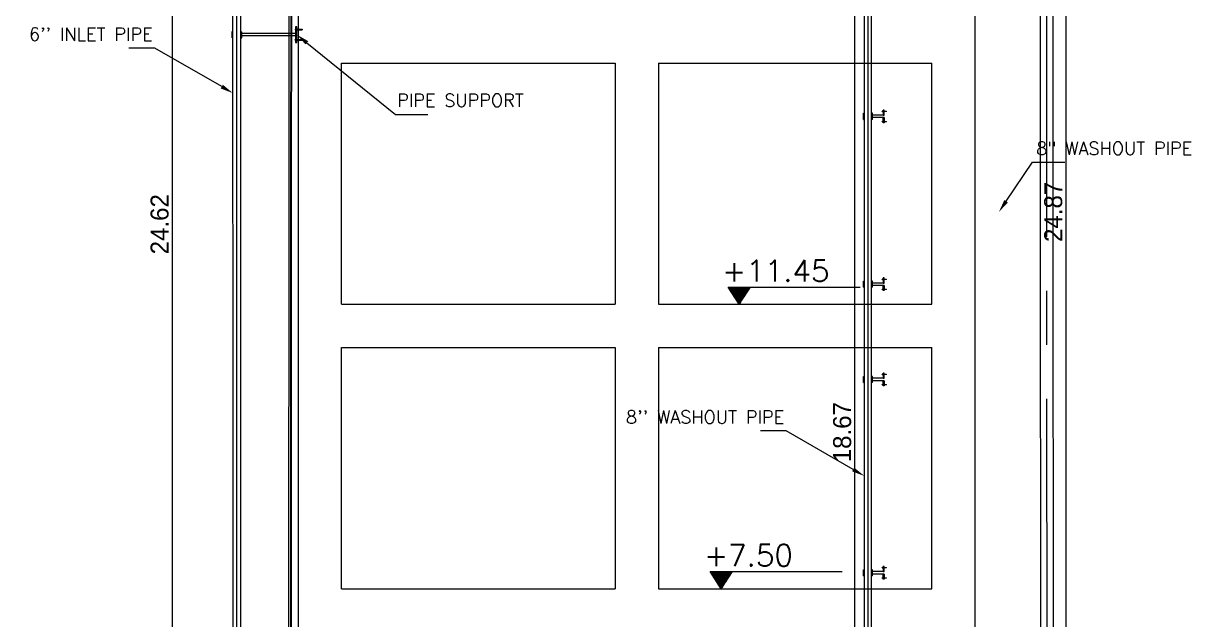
# Model space of a CAD drawing. Extents: x 152000 to 152174, y 158796 to 159332.
# Drawn here: x 152087.61 to 152103.83, y 159126.42 to 159134.7 of the extents above; entities that cross this region are included whole.
import ezdxf
from ezdxf import colors
from ezdxf.entities.mleader import LeaderData, LeaderLine
from ezdxf.enums import TextEntityAlignment as Align
from ezdxf.math import Vec2, Vec3

# ---------------------------------------------------------------- set-up
doc = ezdxf.new("R2010")
doc.units = 0
doc.header["$LTSCALE"] = 3
doc.header["$MEASUREMENT"] = 0
doc.header["$PDMODE"] = 2
doc.header["$PDSIZE"] = 0.03
doc.linetypes.add('AUSGEZOGEN', pattern=[0])
doc.linetypes.add('CENTER', pattern=[2, 1.25, -0.25, 0.25, -0.25])
doc.layers.get('0').update_dxf_attribs({"linetype": 'CONTINUOUS'})
doc.layers.get('DEFPOINTS').update_dxf_attribs({"linetype": 'CONTINUOUS'})
for name, color, linetype in [('3', 4, 'CONTINUOUS'), ('6INCH', 24, 'CONTINUOUS'), ('CENTER', 8, 'CENTER'), ('DIM', 144, 'CONTINUOUS'), ('EBENE0', 7, 'AUSGEZOGEN'), ('TEXTS', 1, 'CONTINUOUS')]:
    doc.layers.add(name, color=color, linetype=linetype)
doc.layers.add('LAND CORNERS', color=255, linetype='CONTINUOUS', lineweight=25)
doc.styles.add('ROMANC', font='ROMANC', dxfattribs={"height": 7})
doc.styles.add('ROMANS', font='romans.shx')
doc.dimstyles.new('mais 1-100 plan', dxfattribs={"dimtxt": 0.25, "dimasz": 0.1635, "dimexe": 0.18, "dimexo": 0.0625, "dimgap": 0, "dimtad": 1, "dimzin": 0, "dimdsep": 46, "dimtxsty": 'Standard', "dimblk": 'OBLIQUE', "dimcen": 0, "dimse1": 1, "dimse2": 1, "dimclrd": 8, "dimclrt": 4, "dimadec": 0, "dimazin": 0, "dimtfac": 1, "dimtix": 1, "dimtofl": 0, "dimtmove": 0, "dimatfit": 3, "dimldrblk": 'OBLIQUE', "dimfxl": 0.18, "dimtolj": 1, "dimtzin": 0, "dimarcsym": 0})

# ---------------------------------------------------------------- blocks, each defined once
blk = doc.blocks.new('SUPP')
at = {"layer": 'CENTER', "linetype": 'CENTER'}
for p, q in [((162361.392, 176224.213), (162361.077, 176224.213)), ((162361.392, 176224.068), (162361.077, 176224.068)), ((162361.392, 176224.452), (162361.283, 176224.452)), ((162361.283, 176224.452), (162361.283, 176224.43)), ((162361.283, 176224.43), (162361.283, 176224.452)), ((162361.283, 176224.452), (162361.545, 176224.452)), ((162361.283, 176224.43), (162361.392, 176224.43)), ((162361.545, 176224.43), (162361.283, 176224.43)), ((162361.545, 176224.43), (162361.545, 176224.452)), ((162361.283, 176223.821), (162361.283, 176223.844)), ((162361.283, 176223.844), (162361.545, 176223.844)), ((162361.545, 176223.821), (162361.283, 176223.821)), ((162361.545, 176223.821), (162361.545, 176223.844))]:
    blk.add_line(p, q, dxfattribs=at)
for points in [[(162361.392, 176224.52), (162361.339, 176224.52), (162361.339, 176224.213), (162361.392, 176224.213)], [(162361.392, 176223.762), (162361.339, 176223.762), (162361.339, 176224.068), (162361.392, 176224.068)]]:
    blk.add_lwpolyline(points, close=True, dxfattribs=at)
blk = doc.blocks.new('*D142')
at = {"layer": 'DEFPOINTS', "color": 0, "transparency": 16777216}
for p in [(152090.464, 159144.217), (152089.68, 159119.595), (152090.578, 159119.595)]:
    blk.add_point(p, dxfattribs=at)
at = {"layer": 'LAND CORNERS', "color": 2, "lineweight": -2, "transparency": 16777216}
blk.add_line((152089.68, 159143.917), (152089.68, 159119.895), dxfattribs=at)
at = {"layer": 'LAND CORNERS', "color": 2, "transparency": 16777216}
for points in [[(152089.63, 159143.917), (152089.73, 159143.917), (152089.68, 159144.217)], [(152089.63, 159119.895), (152089.73, 159119.895), (152089.68, 159119.595)]]:
    blk.add_solid(points, dxfattribs=at)
at = {"layer": 'LAND CORNERS', "color": 2, "transparency": 16777216, "insert": (152089.505, 159131.906), "char_height": 0.25, "attachment_point": 5, "rotation": 90}
blk.add_mtext('\\A1;24.62', dxfattribs=at)
blk = doc.blocks.new('_OBLIQUE')
at = {"color": 0, "linetype": 'ByBlock'}
blk.add_line((-0.5, -0.5), (0.5, 0.5), dxfattribs=at)
blk = doc.blocks.new('*D143')
at = {"layer": 'DEFPOINTS', "color": 0, "transparency": 16777216}
for p in [(152099.163, 159138.354), (152099.321, 159138.354), (152099.346, 159119.685)]:
    blk.add_point(p, dxfattribs=at)
at = {"layer": 'LAND CORNERS', "color": 2, "lineweight": -2, "transparency": 16777216}
blk.add_line((152099.163, 159119.985), (152099.163, 159138.054), dxfattribs=at)
at = {"layer": 'LAND CORNERS', "color": 2, "transparency": 16777216}
for points in [[(152099.113, 159138.054), (152099.213, 159138.054), (152099.163, 159138.354)], [(152099.113, 159119.985), (152099.213, 159119.985), (152099.163, 159119.685)]]:
    blk.add_solid(points, dxfattribs=at)
at = {"layer": 'LAND CORNERS', "color": 2, "transparency": 16777216, "insert": (152098.988, 159129.019), "char_height": 0.25, "attachment_point": 5, "rotation": 90}
blk.add_mtext('\\A1;18.67', dxfattribs=at)
blk = doc.blocks.new('*D146')
at = {"layer": 'DEFPOINTS', "color": 0, "transparency": 16777216}
for p in [(152100.596, 159144.514), (152101.836, 159119.643), (152102.096, 159119.643)]:
    blk.add_point(p, dxfattribs=at)
at = {"layer": 'LAND CORNERS', "color": 2, "lineweight": -2, "transparency": 16777216}
blk.add_line((152102.096, 159144.214), (152102.096, 159119.943), dxfattribs=at)
at = {"layer": 'LAND CORNERS', "color": 2, "transparency": 16777216}
for points in [[(152102.046, 159144.214), (152102.146, 159144.214), (152102.096, 159144.514)], [(152102.046, 159119.943), (152102.146, 159119.943), (152102.096, 159119.643)]]:
    blk.add_solid(points, dxfattribs=at)
at = {"layer": 'LAND CORNERS', "color": 2, "transparency": 16777216, "insert": (152101.921, 159132.078), "char_height": 0.25, "attachment_point": 5, "rotation": 90}
blk.add_mtext('\\A1;24.87', dxfattribs=at)

msp = doc.modelspace()

# ---------------------------------------------------------------- hatches: boundary and pattern name
at = {"layer": 'TEXTS'}
h = msp.add_hatch(dxfattribs=at)
h.set_pattern_fill('ANSI31', color=0, scale=0.03)
h.set_pattern_definition([(45, (333.825845, -22.3282214), (-0.00265165042945, 0.00265165042945), [])])
h.paths.add_polyline_path([(152097.71358, 159131.03268), (152097.40335, 159131.03466), (152097.55713, 159130.79466)])
h = msp.add_hatch(dxfattribs=at)
h.set_pattern_fill('ANSI31', color=0, scale=0.03)
h.set_pattern_definition([(45, (333.5758654, -26.2782214), (-0.00265165042945, 0.00265165042945), [])])
h.paths.add_polyline_path([(152097.4636, 159127.08268), (152097.15337, 159127.08466), (152097.30715, 159126.84466)])

# ---------------------------------------------------------------- linework, layer by layer
at = {"color": 130, "const_width": 0.00889}
msp.add_lwpolyline([(152091.31584, 159120.65895), (152091.3224, 159138.08851)], dxfattribs=at)
at = {"layer": '6INCH', "color": 2}
for points in [[(152091.29806, 159120.65895), (152091.30462, 159138.08851)], [(152091.33363, 159120.67667), (152091.3402, 159138.10766)]]:
    msp.add_lwpolyline(points, dxfattribs=at)
at = {"layer": 'DIM'}
for p, q in [((152090.51193, 159134.58119), (152090.52314, 159134.58121)), ((152090.51208, 159134.49498), (152090.51193, 159134.58119)), ((152090.51769, 159134.49499), (152090.51753, 159134.5812)), ((152090.63579, 159134.57889), (152090.64699, 159134.57891)), ((152090.64155, 159134.49269), (152090.64139, 159134.5789)), ((152091.39299, 159134.55686), (152090.64143, 159134.55603)), ((152091.39303, 159134.52092), (152090.6415, 159134.52009)), ((152090.64715, 159134.4927), (152090.64699, 159134.57891)), ((152091.38717, 159134.6159), (152091.39292, 159134.61591)), ((152091.38717, 159134.6159), (152091.38719, 159134.6044)), ((152091.38719, 159134.6044), (152091.39294, 159134.60441)), ((152091.41014, 159134.64611), (152091.39289, 159134.64609)), ((152091.39289, 159134.64609), (152091.39313, 159134.43047)), ((152091.39293, 159134.61447), (152091.48269, 159134.61457)), ((152091.39294, 159134.60584), (152091.4827, 159134.60594)), ((152091.41038, 159134.43049), (152091.41014, 159134.64611)), ((152091.48269, 159134.61457), (152091.4827, 159134.60594)), ((152090.51208, 159134.49498), (152090.52329, 159134.495)), ((152090.63594, 159134.49268), (152090.64715, 159134.4927)), ((152091.38733, 159134.47215), (152091.39308, 159134.47216)), ((152091.38735, 159134.46065), (152091.38733, 159134.47215)), ((152091.38735, 159134.46065), (152091.3931, 159134.46066)), ((152091.39309, 159134.47072), (152091.48285, 159134.47082)), ((152091.39309, 159134.46209), (152091.48286, 159134.46219)), ((152091.39313, 159134.43047), (152091.41038, 159134.43049)), ((152091.48286, 159134.46219), (152091.48285, 159134.47082))]:
    msp.add_line(p, q, dxfattribs=at)
at = {"layer": 'DIM', "color": 8}
for p, q in [((152099.28498, 159133.44692), (152099.29619, 159133.44694)), ((152099.28513, 159133.36071), (152099.28498, 159133.44692)), ((152099.29074, 159133.36072), (152099.29058, 159133.44693)), ((152099.407, 159133.44692), (152099.39617, 159133.44694)), ((152099.40124, 159133.36072), (152099.4014, 159133.44693)), ((152099.40684, 159133.36071), (152099.407, 159133.44692)), ((152099.28513, 159133.36071), (152099.29634, 159133.36073)), ((152099.40684, 159133.36071), (152099.39617, 159133.36073)), ((152099.28498, 159131.11639), (152099.29619, 159131.11641)), ((152099.28513, 159131.03018), (152099.28498, 159131.11639)), ((152099.29074, 159131.03019), (152099.29058, 159131.1164)), ((152099.407, 159131.11639), (152099.39617, 159131.11641)), ((152099.40124, 159131.03019), (152099.4014, 159131.1164)), ((152099.40684, 159131.03018), (152099.407, 159131.11639)), ((152099.28513, 159131.03018), (152099.29634, 159131.0302)), ((152099.40684, 159131.03018), (152099.39617, 159131.0302)), ((152099.28498, 159129.79352), (152099.29619, 159129.79354)), ((152099.28513, 159129.70731), (152099.28498, 159129.79352)), ((152099.28513, 159129.70731), (152099.29634, 159129.70733)), ((152099.29074, 159129.70732), (152099.29058, 159129.79353)), ((152099.407, 159129.79352), (152099.39617, 159129.79354)), ((152099.40684, 159129.70731), (152099.39617, 159129.70733)), ((152099.40124, 159129.70732), (152099.4014, 159129.79353)), ((152099.40684, 159129.70731), (152099.407, 159129.79352)), ((152099.28498, 159127.10949), (152099.29619, 159127.10951)), ((152099.28513, 159127.02328), (152099.28498, 159127.10949)), ((152099.29074, 159127.02329), (152099.29058, 159127.1095)), ((152099.407, 159127.10949), (152099.39617, 159127.10951)), ((152099.40124, 159127.02329), (152099.4014, 159127.1095)), ((152099.40684, 159127.02328), (152099.407, 159127.10949)), ((152099.28513, 159127.02328), (152099.29634, 159127.0233)), ((152099.40684, 159127.02328), (152099.39617, 159127.0233))]:
    msp.add_line(p, q, dxfattribs=at)
at = {"layer": 'DIM', "color": 1}
for points in [[(152090.57758, 159119.65297), (152090.57758, 159144.26705)], [(152090.52676, 159119.62246), (152090.52056, 159144.20581)], [(152090.62837, 159119.62253), (152090.63535, 159144.20414)], [(152099.29619, 159119.69078), (152099.29619, 159138.35394)], [(152099.34619, 159119.73472), (152099.34619, 159138.35394)], [(152099.39582, 159119.69078), (152099.39619, 159138.35394)], [(152101.74726, 159119.6534), (152101.74062, 159138.22671)], [(152101.92396, 159119.65327), (152101.91818, 159138.22671)]]:
    msp.add_lwpolyline(points, dxfattribs=at)
at = {"layer": 'DIM', "color": 1, "linetype": 'CENTER'}
msp.add_lwpolyline([(152101.83548, 159119.73155), (152101.8294, 159138.22671)], dxfattribs=at)
at = {"layer": 'DIM', "color": 8}
for points in [[(152099.49513, 159133.42066), (152099.40695, 159133.42066)], [(152099.49513, 159133.38697), (152099.40695, 159133.38697)], [(152099.49513, 159131.09013), (152099.40695, 159131.09013)], [(152099.49513, 159131.05644), (152099.40695, 159131.05644)], [(152099.49513, 159129.76725), (152099.40695, 159129.76725)], [(152099.49513, 159129.73357), (152099.40695, 159129.73357)], [(152099.49513, 159127.08323), (152099.40695, 159127.08323)], [(152099.49513, 159127.04954), (152099.40695, 159127.04954)]]:
    msp.add_lwpolyline(points, dxfattribs=at)
at = {"layer": 'EBENE0', "color": 8, "linetype": 'AUSGEZOGEN'}
for p, q in [((152091.43295, 159122.89466), (152091.43295, 159138.29466)), ((152091.43295, 159122.89466), (152091.43295, 159138.29466)), ((152100.83295, 159119.34466), (152100.83295, 159138.29142)), ((152092.03295, 159132.34466), (152092.03295, 159134.14466)), ((152092.03295, 159132.34466), (152092.03295, 159134.14466)), ((152092.03295, 159134.14466), (152095.83295, 159134.14466)), ((152095.83295, 159134.14466), (152095.83295, 159130.79466)), ((152095.83295, 159134.14466), (152095.83295, 159130.79466)), ((152096.43295, 159134.14466), (152096.43295, 159130.79466)), ((152096.43295, 159134.14466), (152100.23295, 159134.14466)), ((152096.43295, 159134.14466), (152096.43295, 159130.79466)), ((152100.23295, 159130.79466), (152100.23295, 159134.14466)), ((152100.23295, 159130.79466), (152100.23295, 159134.14466)), ((152092.03295, 159130.79466), (152092.03295, 159132.34466)), ((152092.03295, 159130.79466), (152092.03295, 159132.34466)), ((152092.03295, 159130.79466), (152095.83295, 159130.79466)), ((152092.03295, 159130.79466), (152095.83295, 159130.79466)), ((152096.43295, 159130.79466), (152100.23295, 159130.79466)), ((152096.43295, 159130.79466), (152100.23295, 159130.79466)), ((152092.03295, 159130.19466), (152095.83295, 159130.19466)), ((152092.03295, 159128.81966), (152092.03295, 159130.19466)), ((152092.03295, 159130.19466), (152095.83295, 159130.19466)), ((152092.03295, 159128.59466), (152092.03295, 159130.19466)), ((152095.83295, 159130.19466), (152095.83295, 159126.84466)), ((152095.83295, 159130.19466), (152095.83295, 159126.84466)), ((152096.43295, 159130.19466), (152100.23295, 159130.19466)), ((152096.43295, 159130.19466), (152096.43295, 159126.84466)), ((152096.43295, 159130.19466), (152100.23295, 159130.19466)), ((152096.43295, 159130.19466), (152096.43295, 159126.84466)), ((152100.23295, 159126.84466), (152100.23295, 159130.19466)), ((152100.23295, 159126.84466), (152100.23295, 159130.19466)), ((152092.03295, 159126.84466), (152092.03295, 159128.59847)), ((152092.03295, 159126.84466), (152092.03295, 159128.59847)), ((152092.03295, 159126.84466), (152092.03295, 159128.59847)), ((152092.03295, 159126.84466), (152095.83295, 159126.84466)), ((152092.03295, 159126.84466), (152095.83295, 159126.84466)), ((152096.43295, 159126.84466), (152100.23295, 159126.84466)), ((152096.43295, 159126.84466), (152100.23295, 159126.84466))]:
    msp.add_line(p, q, dxfattribs=at)
at = {"layer": 'TEXTS', "color": 0}
for p, q in [((152097.55713, 159130.79466), (152097.40335, 159131.03466)), ((152097.40335, 159131.03466), (152099.23654, 159131.03466)), ((152097.55713, 159130.79466), (152097.71358, 159131.03268)), ((152097.30715, 159126.84466), (152097.15337, 159127.08466)), ((152097.15337, 159127.08466), (152098.98656, 159127.08466)), ((152097.30715, 159126.84466), (152097.4636, 159127.08268))]:
    msp.add_line(p, q, dxfattribs=at)

# ---------------------------------------------------------------- block references
at = {"layer": 'LAND CORNERS', "xscale": 0.2322948344741895, "yscale": 0.2322948344741895, "zscale": 0.2322948344741895}
for p in [(114383.85565, 118197.44619), (114383.85565, 118195.11566), (114383.85565, 118193.79278), (114383.85565, 118191.10876)]:
    msp.add_blockref('SUPP', p, dxfattribs=at)

# ---------------------------------------------------------------- texts
at = {"color": 7, "style": 'ROMANC'}
msp.add_text('PIPE SUPPORT', height=0.18, dxfattribs=at).set_placement((152092.80393, 159133.62668), align=Align.MIDDLE_LEFT)
at = {"color": 7, "char_height": 0.18, "attachment_point": 3, "style": 'ROMANC'}
for s, insert in [("6'' INLET PIPE", (152089.4079, 159134.63496)), ('8" WASHOUT PIPE', (152103.85197, 159133.0499)), ("8'' WASHOUT PIPE", (152098.18089, 159129.31875))]:
    msp.add_mtext(s, dxfattribs=dict(at, insert=insert))
at = {"layer": '3', "color": 7, "linetype": 'Continuous', "style": 'ROMANS'}
for s, p in [('+11.45', (152097.319, 159131.10955)), ('+7.50', (152097.06902, 159127.15955))]:
    msp.add_text(s, height=0.3, dxfattribs=at).set_placement(p)

# ---------------------------------------------------------------- dimensions: what is measured, and where the dimension line sits
at = {"layer": 'LAND CORNERS'}
for base, p1, p2, picture, middle in [((152102.0959, 159119.64254), (152100.59555, 159144.51371), (152101.8356, 159119.64254), '*D146', (152101.9209, 159132.07812)), ((152089.68019, 159119.59539), (152090.4636, 159144.21677), (152090.57758, 159119.59539), '*D142', (152089.50519, 159131.90608)), ((152099.16322, 159138.35394), (152099.34619, 159119.68472), (152099.32119, 159138.35394), '*D143', (152098.98822, 159129.01933))]:
    dim = msp.add_linear_dim(base=base, p1=p1, p2=p2, angle=90, dimstyle='mais 1-100 plan', override={"dimasz": 0.3, "dimgap": 0.05, "dimsah": 1, "dimclrd": 2, "dimclrt": 2, "dimfxlon": 1, "dimarcsym": 1}, dxfattribs=at)
    dim.commit()
    dim.dimension.update_dxf_attribs({"geometry": picture, "text_midpoint": middle})

# ---------------------------------------------------------------- leaders
at = {"layer": 'LAND CORNERS', "color": 7}
ml = msp.add_multileader_mtext('Standard', dxfattribs=at)
ml.set_content('', color=7)
ml.set_leader_properties()
ml.build(insert=Vec2(0, 0))
ml.multileader.update_dxf_attribs({"text_right_attachment_type": 6, "dogleg_length": 0.36, "arrow_head_size": 0.18})
ctx = ml.context
ctx.base_point, ctx.char_height, ctx.arrow_head_size, ctx.landing_gap_size, ctx.plane_origin = Vec3(152088.89815, 159134.44302), 0.18, 0.18, 0.09, Vec3(152090.16869, 159134.43172)
ctx.right_attachment, ctx.text_align_type = 6, 2
notes = []
notes.append((ctx, [(0, (1, 1, 0), (152089.43815, 159134.35302), (-1, 0), 0.36, [(0, [(152090.5232, 159133.72677)], 0, [])])]))
ctx.mtext.insert, ctx.mtext.text_direction, ctx.mtext.alignment, ctx.mtext.flow_direction, ctx.mtext.extrusion = Vec3(152088.98815, 159134.53302), Vec3(-1, 0), 3, 5, Vec3(0, 0, -1)
ml = msp.add_multileader_mtext('Standard', dxfattribs=at)
ml.set_content('', color=7)
ml.set_leader_properties()
ml.build(insert=Vec2(0, 0))
ml.multileader.update_dxf_attribs({"text_right_attachment_type": 6, "dogleg_length": 0.36, "arrow_head_size": 0.18})
ctx = ml.context
ctx.base_point, ctx.char_height, ctx.arrow_head_size, ctx.landing_gap_size, ctx.plane_origin = Vec3(152093.13908, 159133.42933), 0.18, 0.18, 0.09, Vec3(152094.40962, 159133.59803)
ctx.right_attachment = 6
notes.append((ctx, [(1, (1, 1, 0), (152092.77908, 159133.42933), (1, 0), 0.36, [(0, [(152091.41026, 159134.5383)], 0, [])])]))
ctx.mtext.insert, ctx.mtext.text_direction, ctx.mtext.flow_direction, ctx.mtext.extrusion = Vec3(152093.22908, 159133.51933), Vec3(-1, 0), 5, Vec3(0, 0, -1)
ml = msp.add_multileader_mtext('Standard', dxfattribs=at)
ml.set_content('', color=7)
ml.set_leader_properties()
ml.build(insert=Vec2(0, 0))
ml.multileader.update_dxf_attribs({"text_right_attachment_type": 6, "dogleg_length": 0.36, "arrow_head_size": 0.18})
ctx = ml.context
ctx.base_point, ctx.char_height, ctx.arrow_head_size, ctx.landing_gap_size, ctx.plane_origin = Vec3(152101.98969, 159132.76942), 0.18, 0.18, 0.09, Vec3(152100.67453, 159132.55207)
ctx.right_attachment = 6
notes.append((ctx, [(1, (1, 1, 0), (152101.62969, 159132.76942), (1, 0), 0.36, [(0, [(152101.16431, 159132.07575)], 0, [])])]))
ctx.mtext.insert, ctx.mtext.text_direction, ctx.mtext.flow_direction, ctx.mtext.extrusion = Vec3(152102.07969, 159132.85942), Vec3(-1, 0), 5, Vec3(0, 0, -1)
ml = msp.add_multileader_mtext('Standard', dxfattribs=at)
ml.set_content('', color=7)
ml.set_leader_properties()
ml.build(insert=Vec2(0, 0))
ml.multileader.update_dxf_attribs({"text_right_attachment_type": 6, "dogleg_length": 0.36, "arrow_head_size": 0.18})
ctx = ml.context
ctx.base_point, ctx.char_height, ctx.arrow_head_size, ctx.landing_gap_size, ctx.plane_origin = Vec3(152097.67113, 159129.12681), 0.18, 0.18, 0.09, Vec3(152098.94168, 159129.11551)
ctx.right_attachment, ctx.text_align_type = 6, 2
notes.append((ctx, [(0, (1, 1, 0), (152098.21113, 159129.03681), (-1, 0), 0.36, [(0, [(152099.29619, 159128.41056)], 0, [])])]))
ctx.mtext.insert, ctx.mtext.text_direction, ctx.mtext.alignment, ctx.mtext.flow_direction, ctx.mtext.extrusion = Vec3(152097.76113, 159129.21681), Vec3(-1, 0), 3, 5, Vec3(0, 0, -1)
for ctx, leaders in notes:
    for number, flags, end, landing, length, lines in leaders:
        leader = LeaderData()
        leader.index, (leader.has_last_leader_line, leader.has_dogleg_vector, leader.attachment_direction) = number, flags
        leader.last_leader_point, leader.dogleg_vector, leader.dogleg_length = Vec3(end), Vec3(landing), length
        for number, points, colour, breaks in lines:
            line = LeaderLine()
            line.index, line.vertices, line.color, line.breaks = number, Vec3.list(points), colors.encode_raw_color(colour), breaks
            leader.lines.append(line)
        ctx.leaders.append(leader)

doc.saveas('drawing.dxf')
